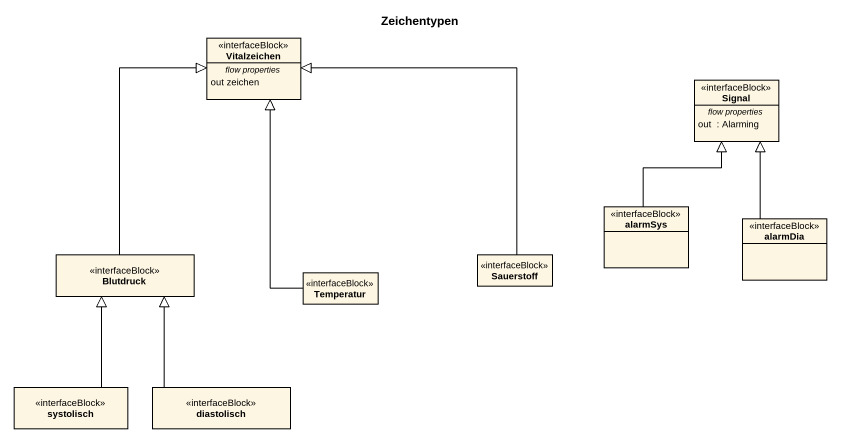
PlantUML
@startuml
title Zeichentypen
hide circle
hide empty members
class Vitalzeichen <<interfaceBlock>> {
  -- flow properties --
  out zeichen
}
class Signal <<interfaceBlock>> {
  -- flow properties --
  out  : Alarming
}
class alarmSys <<interfaceBlock>>
class alarmDia <<interfaceBlock>>
class Blutdruck <<interfaceBlock>>
class Temperatur <<interfaceBlock>>
class Sauerstoff <<interfaceBlock>>
class systolisch <<interfaceBlock>>
class diastolisch <<interfaceBlock>>
alarmSys -up-|> Signal
alarmDia -up-|> Signal
Blutdruck -up-|> Vitalzeichen
Temperatur -up-|> Vitalzeichen
Sauerstoff -up-|> Vitalzeichen
systolisch -up-|> Blutdruck
diastolisch -up-|> Blutdruck
@enduml
